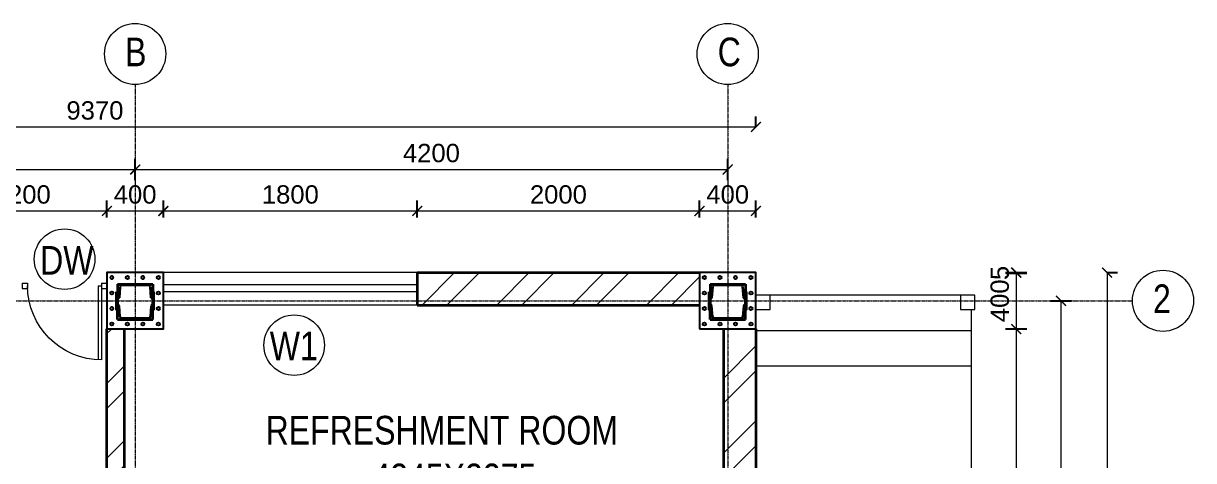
# Model space of a CAD drawing. Header units: millimetres. Extents: x 19543921 to 20171754, y -3528062 to -3222959.
# Drawn here: x 19785912 to 19794207, y -3364220 to -3361120 of the extents above; entities that cross this region are included whole.
import ezdxf

# ---------------------------------------------------------------- set-up
doc = ezdxf.new("R2010")
doc.units = ezdxf.units.MM
doc.header["$MEASUREMENT"] = 0
doc.header["$PDMODE"] = 35
doc.linetypes.add('CENTER', pattern=[2, 1.25, -0.25, 0.25, -0.25])
doc.layers.get('Defpoints').update_dxf_attribs({"color": 169})
for name, color, linetype, lineweight in [('center', 4, 'Continuous', 9), ('Dimension', 4, 'Continuous', 9), ('hatch LOW', 8, 'Continuous', 5), ('Staircase', 6, 'Continuous', 13), ('text', 142, 'Continuous', 9), ('wall', 1, 'Continuous', 35), ('Windows', 4, 'Continuous', 13)]:
    doc.layers.add(name, color=color, linetype=linetype, lineweight=lineweight)
doc.styles.add('DIM', font='arial.ttf', dxfattribs={"width": 0.8, "height": 45})
doc.styles.add('ordinary', font='arial.ttf')
doc.dimstyles.new('outer dimension', dxfattribs={"dimtxt": 130, "dimasz": 70, "dimexe": 75, "dimexo": 150, "dimgap": 50, "dimtad": 1, "dimdec": 0, "dimrnd": 5, "dimzin": 12, "dimdsep": 46, "dimtxsty": 'ordinary', "dimblk": 'ARCHTICK', "dimcen": 0.09, "dimclrd": 256, "dimclre": 256, "dimclrt": 256, "dimadec": 0, "dimazin": 3, "dimtfac": 1, "dimtdec": 0, "dimtix": 1, "dimtmove": 1, "dimatfit": 2, "dimldrblk": 'ARCHTICK', "dimfxl": 75, "dimfxlon": 1, "dimtolj": 1, "dimtzin": 12, "dimlwd": -1, "dimarcsym": 0})

# ---------------------------------------------------------------- blocks, each defined once
blk = doc.blocks.new('do')
at = {"layer": 'Windows', "linetype": 'Continuous'}
for p, q in [((99288.02, -486.03), (99285.02, -486.03)), ((99285.02, -486.03), (99285.02, -489.03)), ((99288.02, -489.03), (99285.02, -489.03)), ((99288.02, -486.03), (99288.02, -489.03)), ((99288.02, -487.53), (99288.02, -529.53, 0)), ((99290.02, -487.53), (99288.02, -487.53)), ((99290.02, -487.53), (99290.02, -529.53, 0)), ((99330.02, -486.03), (99330.02, -489.03)), ((99333.02, -486.03), (99330.02, -486.03)), ((99333.02, -489.03), (99330.02, -489.03)), ((99333.02, -486.03), (99333.02, -489.03))]:
    blk.add_line(p, q, dxfattribs=at)
blk.add_arc((99288.02, -487.53, 0), 42, 270, 0, dxfattribs=at)
blk = doc.blocks.new('c-section')
at = {"layer": 'wall'}
for p, q in [((75, 318.1), (325, 318.1)), ((75, 318.1), (75, 218.1)), ((91.8, 300.1), (85.6, 220.9)), ((296.3, 310.9), (103.7, 310.9)), ((314.4, 220.9), (308.2, 300.1)), ((325, 318.1), (325, 218.1)), ((82.4, 218.1), (75, 218.1)), ((75, 68.1), (75, 168.1)), ((82.4, 168.1), (75, 168.1)), ((325, 218.1), (317.6, 218.1)), ((325, 168.1), (317.6, 168.1)), ((325, 68.1), (325, 168.1)), ((91.8, 86), (85.6, 165.2)), ((314.4, 165.2), (308.2, 86)), ((75, 68.1), (325, 68.1)), ((296.3, 75.3), (103.7, 75.3))]:
    blk.add_line(p, q, dxfattribs=at)
at = {"layer": 'wall', "color": 2, "lineweight": -3}
blk.add_lwpolyline([(0, 0), (400, 0), (400, 400), (0, 400)], close=True, dxfattribs=at)
at = {"layer": 'wall', "linetype": 'Continuous', "ltscale": 1000}
for points in [[(68.7, 264.2), (75, 264.2), (75, 135.8), (68.7, 135.8)], [(325, 264.2), (331.3, 264.2), (331.3, 135.8), (325, 135.8)]]:
    blk.add_lwpolyline(points, close=True, dxfattribs=at)
at = {"layer": 'wall', "color": 2, "lineweight": -3}
for centre in [(35, 365), (145, 365), (255, 365), (365, 365), (35, 255), (365, 255), (35, 145), (365, 145), (35, 35), (145, 35), (255, 35), (365, 35)]:
    blk.add_circle(centre, 11, dxfattribs=at)
at = {"layer": 'wall'}
for centre, radius, start, end in [((103.7, 298.9), 12, 90, 174), ((296.3, 298.9), 12, 6, 90), ((82.4, 221.3), 3.2, 270, 354), ((82.4, 164.9), 3.2, 6, 90), ((317.6, 221.3), 3.2, 186, 270), ((317.6, 164.9), 3.2, 90, 174), ((103.7, 87.3), 12, 186, 270), ((296.3, 87.3), 12, 270, 354)]:
    blk.add_arc(centre, radius, start, end, dxfattribs=at)
blk = doc.blocks.new('*D186')
at = {"layer": 'Defpoints', "color": 0, "linetype": 'Continuous', "ltscale": 1000, "transparency": 16777216}
for p in [(19791104.5, -3362887.2), (19791104.5, -3362892.2), (19792949.8, -3362887.2)]:
    blk.add_point(p, dxfattribs=at)
at = {"layer": 'Dimension', "linetype": 'Continuous', "lineweight": -2, "ltscale": 1000, "transparency": 16777216}
for p, q in [((19792874.8, -3362887.2), (19793024.8, -3362887.2)), ((19792874.8, -3362892.2), (19793024.8, -3362892.2))]:
    blk.add_line(p, q, dxfattribs=at)
at = {"layer": 'Dimension', "ltscale": 1000, "transparency": 16777216}
blk.add_line((19792949.8, -3362892.2), (19792949.8, -3362887.2), dxfattribs=at)
at = {"layer": 'Dimension', "linetype": 'Continuous', "ltscale": 1000, "transparency": 16777216, "insert": (19792833.6, -3362889.7), "char_height": 130, "attachment_point": 5, "rotation": 90, "style": 'ordinary'}
blk.add_mtext('\\A1;5', dxfattribs=at)
blk = doc.blocks.new('_ArchTick')
at = {"color": 0, "linetype": 'ByBlock', "const_width": 0.15}
blk.add_lwpolyline([(-0.5, -0.5), (0.5, 0.5)], dxfattribs=at)
blk = doc.blocks.new('*D187')
at = {"layer": 'Defpoints', "color": 0, "linetype": 'Continuous', "ltscale": 1000, "transparency": 16777216}
for p in [(19791104.5, -3362887.2), (19791104.5, -3363287.2), (19792949.7, -3363287.2)]:
    blk.add_point(p, dxfattribs=at)
at = {"layer": 'Dimension', "linetype": 'Continuous', "lineweight": -2, "ltscale": 1000, "transparency": 16777216}
for p, q in [((19792874.7, -3362887.2), (19793024.7, -3362887.2)), ((19792874.7, -3363287.2), (19793024.7, -3363287.2))]:
    blk.add_line(p, q, dxfattribs=at)
at = {"layer": 'Dimension', "ltscale": 1000, "transparency": 16777216}
blk.add_line((19792949.7, -3362887.2), (19792949.7, -3363287.2), dxfattribs=at)
at = {"layer": 'Dimension', "linetype": 'Continuous', "ltscale": 1000, "transparency": 16777216, "xscale": 70, "yscale": 70, "zscale": 70}
for p, rotation in [((19792949.7, -3362887.2), 90), ((19792949.7, -3363287.2), 270)]:
    blk.add_blockref('_ArchTick', p, dxfattribs=dict(at, rotation=rotation))
at = {"layer": 'Dimension', "linetype": 'Continuous', "ltscale": 1000, "transparency": 16777216, "insert": (19792833.3, -3363087.2), "char_height": 130, "attachment_point": 5, "rotation": 90, "style": 'ordinary'}
blk.add_mtext('\\A1;400', dxfattribs=at)
blk = doc.blocks.new('*D188')
at = {"layer": 'Defpoints', "color": 0, "linetype": 'Continuous', "ltscale": 1000, "transparency": 16777216}
for p in [(19791104.5, -3363287.2), (19791104.5, -3367447.6), (19792949.7, -3367447.6)]:
    blk.add_point(p, dxfattribs=at)
at = {"layer": 'Dimension', "linetype": 'Continuous', "lineweight": -2, "ltscale": 1000, "transparency": 16777216}
for p, q in [((19792874.7, -3363287.2), (19793024.7, -3363287.2)), ((19792874.7, -3367447.6), (19793024.7, -3367447.6))]:
    blk.add_line(p, q, dxfattribs=at)
at = {"layer": 'Dimension', "ltscale": 1000, "transparency": 16777216}
blk.add_line((19792949.7, -3363287.2), (19792949.7, -3367447.6), dxfattribs=at)
at = {"layer": 'Dimension', "linetype": 'Continuous', "ltscale": 1000, "transparency": 16777216, "xscale": 70, "yscale": 70, "zscale": 70}
for p, rotation in [((19792949.7, -3363287.2), 90), ((19792949.7, -3367447.6), 270)]:
    blk.add_blockref('_ArchTick', p, dxfattribs=dict(at, rotation=rotation))
at = {"layer": 'Dimension', "linetype": 'Continuous', "ltscale": 1000, "transparency": 16777216, "insert": (19792833.3, -3365367.4), "char_height": 130, "attachment_point": 5, "rotation": 90, "style": 'ordinary'}
blk.add_mtext('\\A1;4160', dxfattribs=at)
blk = doc.blocks.new('*D190')
at = {"layer": 'Defpoints', "color": 0, "linetype": 'Continuous', "ltscale": 1000, "transparency": 16777216}
for p in [(19791104.5, -3363087.2), (19793267, -3363087.2), (19791104.5, -3367647.6)]:
    blk.add_point(p, dxfattribs=at)
at = {"layer": 'Dimension', "linetype": 'Continuous', "lineweight": -2, "ltscale": 1000, "transparency": 16777216}
for p, q in [((19793192, -3363087.2), (19793342, -3363087.2)), ((19793192, -3367647.6), (19793342, -3367647.6))]:
    blk.add_line(p, q, dxfattribs=at)
at = {"layer": 'Dimension', "ltscale": 1000, "transparency": 16777216}
blk.add_line((19793267, -3367647.6), (19793267, -3363087.2), dxfattribs=at)
at = {"layer": 'Dimension', "linetype": 'Continuous', "ltscale": 1000, "transparency": 16777216, "xscale": 70, "yscale": 70, "zscale": 70}
for p, rotation in [((19793267, -3363087.2), 90), ((19793267, -3367647.6), 270)]:
    blk.add_blockref('_ArchTick', p, dxfattribs=dict(at, rotation=rotation))
at = {"layer": 'Dimension', "linetype": 'Continuous', "ltscale": 1000, "transparency": 16777216, "insert": (19793150.6, -3365367.4), "char_height": 130, "attachment_point": 5, "rotation": 90, "style": 'ordinary'}
blk.add_mtext('\\A1;4560', dxfattribs=at)
blk = doc.blocks.new('*D237')
at = {"layer": 'Defpoints', "color": 0, "linetype": 'Continuous', "ltscale": 1000, "transparency": 16777216}
for p in [(19786504.4, -3362450.3), (19785304.2, -3362646.1), (19786504.4, -3362646.1)]:
    blk.add_point(p, dxfattribs=at)
at = {"layer": 'Dimension', "linetype": 'Continuous', "lineweight": -2, "ltscale": 1000, "transparency": 16777216}
for p, q in [((19785304.2, -3362496.1), (19785304.2, -3362375.3)), ((19786504.4, -3362496.1), (19786504.4, -3362375.3))]:
    blk.add_line(p, q, dxfattribs=at)
at = {"layer": 'Dimension', "ltscale": 1000, "transparency": 16777216}
blk.add_line((19785304.2, -3362450.3), (19786504.4, -3362450.3), dxfattribs=at)
at = {"layer": 'Dimension', "linetype": 'Continuous', "ltscale": 1000, "transparency": 16777216, "xscale": 70, "yscale": 70, "zscale": 70, "rotation": 180}
blk.add_blockref('_ArchTick', (19785304.2, -3362450.3), dxfattribs=at)
at = {"layer": 'Dimension', "linetype": 'Continuous', "ltscale": 1000, "transparency": 16777216, "xscale": 70, "yscale": 70, "zscale": 70}
blk.add_blockref('_ArchTick', (19786504.4, -3362450.3), dxfattribs=at)
at = {"layer": 'Dimension', "linetype": 'Continuous', "ltscale": 1000, "transparency": 16777216, "insert": (19785904.3, -3362334), "char_height": 130, "attachment_point": 5, "style": 'ordinary'}
blk.add_mtext('\\A1;1200', dxfattribs=at)
blk = doc.blocks.new('*D238')
at = {"layer": 'Defpoints', "color": 0, "linetype": 'Continuous', "ltscale": 1000, "transparency": 16777216}
for p in [(19786904.4, -3362450.3), (19786504.4, -3362646.1), (19786904.4, -3362646.1)]:
    blk.add_point(p, dxfattribs=at)
at = {"layer": 'Dimension', "linetype": 'Continuous', "lineweight": -2, "ltscale": 1000, "transparency": 16777216}
for p, q in [((19786504.4, -3362496.1), (19786504.4, -3362375.3)), ((19786904.4, -3362496.1), (19786904.4, -3362375.3))]:
    blk.add_line(p, q, dxfattribs=at)
at = {"layer": 'Dimension', "ltscale": 1000, "transparency": 16777216}
blk.add_line((19786504.4, -3362450.3), (19786904.4, -3362450.3), dxfattribs=at)
at = {"layer": 'Dimension', "linetype": 'Continuous', "ltscale": 1000, "transparency": 16777216, "xscale": 70, "yscale": 70, "zscale": 70, "rotation": 180}
blk.add_blockref('_ArchTick', (19786504.4, -3362450.3), dxfattribs=at)
at = {"layer": 'Dimension', "linetype": 'Continuous', "ltscale": 1000, "transparency": 16777216, "xscale": 70, "yscale": 70, "zscale": 70}
blk.add_blockref('_ArchTick', (19786904.4, -3362450.3), dxfattribs=at)
at = {"layer": 'Dimension', "linetype": 'Continuous', "ltscale": 1000, "transparency": 16777216, "insert": (19786704.4, -3362334), "char_height": 130, "attachment_point": 5, "style": 'ordinary'}
blk.add_mtext('\\A1;400', dxfattribs=at)
blk = doc.blocks.new('*D239')
at = {"layer": 'Defpoints', "color": 0, "linetype": 'Continuous', "ltscale": 1000, "transparency": 16777216}
for p in [(19788704.4, -3362450.3), (19786904.4, -3362646.1), (19788704.4, -3362646.1)]:
    blk.add_point(p, dxfattribs=at)
at = {"layer": 'Dimension', "linetype": 'Continuous', "lineweight": -2, "ltscale": 1000, "transparency": 16777216}
for p, q in [((19786904.4, -3362496.1), (19786904.4, -3362375.3)), ((19788704.4, -3362496.1), (19788704.4, -3362375.3))]:
    blk.add_line(p, q, dxfattribs=at)
at = {"layer": 'Dimension', "ltscale": 1000, "transparency": 16777216}
blk.add_line((19786904.4, -3362450.3), (19788704.4, -3362450.3), dxfattribs=at)
at = {"layer": 'Dimension', "linetype": 'Continuous', "ltscale": 1000, "transparency": 16777216, "xscale": 70, "yscale": 70, "zscale": 70, "rotation": 180}
blk.add_blockref('_ArchTick', (19786904.4, -3362450.3), dxfattribs=at)
at = {"layer": 'Dimension', "linetype": 'Continuous', "ltscale": 1000, "transparency": 16777216, "xscale": 70, "yscale": 70, "zscale": 70}
blk.add_blockref('_ArchTick', (19788704.4, -3362450.3), dxfattribs=at)
at = {"layer": 'Dimension', "linetype": 'Continuous', "ltscale": 1000, "transparency": 16777216, "insert": (19787804.4, -3362334), "char_height": 130, "attachment_point": 5, "style": 'ordinary'}
blk.add_mtext('\\A1;1800', dxfattribs=at)
blk = doc.blocks.new('*D240')
at = {"layer": 'Defpoints', "color": 0, "linetype": 'Continuous', "ltscale": 1000, "transparency": 16777216}
for p in [(19790704.5, -3362450.3), (19788704.4, -3362646.1), (19790704.5, -3362646.1)]:
    blk.add_point(p, dxfattribs=at)
at = {"layer": 'Dimension', "linetype": 'Continuous', "lineweight": -2, "ltscale": 1000, "transparency": 16777216}
for p, q in [((19788704.4, -3362496.1), (19788704.4, -3362375.3)), ((19790704.5, -3362496.1), (19790704.5, -3362375.3))]:
    blk.add_line(p, q, dxfattribs=at)
at = {"layer": 'Dimension', "ltscale": 1000, "transparency": 16777216}
blk.add_line((19788704.4, -3362450.3), (19790704.5, -3362450.3), dxfattribs=at)
at = {"layer": 'Dimension', "linetype": 'Continuous', "ltscale": 1000, "transparency": 16777216, "xscale": 70, "yscale": 70, "zscale": 70, "rotation": 180}
blk.add_blockref('_ArchTick', (19788704.4, -3362450.3), dxfattribs=at)
at = {"layer": 'Dimension', "linetype": 'Continuous', "ltscale": 1000, "transparency": 16777216, "xscale": 70, "yscale": 70, "zscale": 70}
blk.add_blockref('_ArchTick', (19790704.5, -3362450.3), dxfattribs=at)
at = {"layer": 'Dimension', "linetype": 'Continuous', "ltscale": 1000, "transparency": 16777216, "insert": (19789704.4, -3362334), "char_height": 130, "attachment_point": 5, "style": 'ordinary'}
blk.add_mtext('\\A1;2000', dxfattribs=at)
blk = doc.blocks.new('*D241')
at = {"layer": 'Defpoints', "color": 0, "linetype": 'Continuous', "ltscale": 1000, "transparency": 16777216}
for p in [(19791104.5, -3362450.3), (19790704.5, -3362646.1), (19791104.5, -3362646.1)]:
    blk.add_point(p, dxfattribs=at)
at = {"layer": 'Dimension', "linetype": 'Continuous', "lineweight": -2, "ltscale": 1000, "transparency": 16777216}
for p, q in [((19790704.5, -3362496.1), (19790704.5, -3362375.3)), ((19791104.5, -3362496.1), (19791104.5, -3362375.3))]:
    blk.add_line(p, q, dxfattribs=at)
at = {"layer": 'Dimension', "ltscale": 1000, "transparency": 16777216}
blk.add_line((19790704.5, -3362450.3), (19791104.5, -3362450.3), dxfattribs=at)
at = {"layer": 'Dimension', "linetype": 'Continuous', "ltscale": 1000, "transparency": 16777216, "xscale": 70, "yscale": 70, "zscale": 70, "rotation": 180}
blk.add_blockref('_ArchTick', (19790704.5, -3362450.3), dxfattribs=at)
at = {"layer": 'Dimension', "linetype": 'Continuous', "ltscale": 1000, "transparency": 16777216, "xscale": 70, "yscale": 70, "zscale": 70}
blk.add_blockref('_ArchTick', (19791104.5, -3362450.3), dxfattribs=at)
at = {"layer": 'Dimension', "linetype": 'Continuous', "ltscale": 1000, "transparency": 16777216, "insert": (19790904.5, -3362334), "char_height": 130, "attachment_point": 5, "style": 'ordinary'}
blk.add_mtext('\\A1;400', dxfattribs=at)
blk = doc.blocks.new('*D242')
at = {"layer": 'Defpoints', "color": 0, "linetype": 'Continuous', "ltscale": 1000, "transparency": 16777216}
for p in [(19786704.4, -3362156.8), (19781934.5, -3362887.2), (19786704.4, -3362887.2)]:
    blk.add_point(p, dxfattribs=at)
at = {"layer": 'Dimension', "linetype": 'Continuous', "lineweight": -2, "ltscale": 1000, "transparency": 16777216}
for p, q in [((19781934.5, -3362231.8), (19781934.5, -3362081.8)), ((19786704.4, -3362231.8), (19786704.4, -3362081.8))]:
    blk.add_line(p, q, dxfattribs=at)
at = {"layer": 'Dimension', "ltscale": 1000, "transparency": 16777216}
blk.add_line((19781934.5, -3362156.8), (19786704.4, -3362156.8), dxfattribs=at)
at = {"layer": 'Dimension', "linetype": 'Continuous', "ltscale": 1000, "transparency": 16777216, "xscale": 70, "yscale": 70, "zscale": 70, "rotation": 180}
blk.add_blockref('_ArchTick', (19781934.5, -3362156.8), dxfattribs=at)
at = {"layer": 'Dimension', "linetype": 'Continuous', "ltscale": 1000, "transparency": 16777216, "xscale": 70, "yscale": 70, "zscale": 70}
blk.add_blockref('_ArchTick', (19786704.4, -3362156.8), dxfattribs=at)
at = {"layer": 'Dimension', "linetype": 'Continuous', "ltscale": 1000, "transparency": 16777216, "insert": (19784319.4, -3362040.4), "char_height": 130, "attachment_point": 5, "style": 'ordinary'}
blk.add_mtext('\\A1;4770', dxfattribs=at)
blk = doc.blocks.new('*D243')
at = {"layer": 'Defpoints', "color": 0, "linetype": 'Continuous', "ltscale": 1000, "transparency": 16777216}
for p in [(19790904.5, -3362156.8), (19786704.4, -3362887.2), (19790904.5, -3362887.2)]:
    blk.add_point(p, dxfattribs=at)
at = {"layer": 'Dimension', "linetype": 'Continuous', "lineweight": -2, "ltscale": 1000, "transparency": 16777216}
for p, q in [((19786704.4, -3362231.8), (19786704.4, -3362081.8)), ((19790904.5, -3362231.8), (19790904.5, -3362081.8))]:
    blk.add_line(p, q, dxfattribs=at)
at = {"layer": 'Dimension', "ltscale": 1000, "transparency": 16777216}
blk.add_line((19786704.4, -3362156.8), (19790904.5, -3362156.8), dxfattribs=at)
at = {"layer": 'Dimension', "linetype": 'Continuous', "ltscale": 1000, "transparency": 16777216, "xscale": 70, "yscale": 70, "zscale": 70, "rotation": 180}
blk.add_blockref('_ArchTick', (19786704.4, -3362156.8), dxfattribs=at)
at = {"layer": 'Dimension', "linetype": 'Continuous', "ltscale": 1000, "transparency": 16777216, "xscale": 70, "yscale": 70, "zscale": 70}
blk.add_blockref('_ArchTick', (19790904.5, -3362156.8), dxfattribs=at)
at = {"layer": 'Dimension', "linetype": 'Continuous', "ltscale": 1000, "transparency": 16777216, "insert": (19788804.4, -3362040.4), "char_height": 130, "attachment_point": 5, "style": 'ordinary'}
blk.add_mtext('\\A1;4200', dxfattribs=at)
blk = doc.blocks.new('*D244')
at = {"layer": 'Defpoints', "color": 0, "linetype": 'Continuous', "ltscale": 1000, "transparency": 16777216}
for p in [(19791104.5, -3361854.8), (19781734.5, -3362887.2), (19791104.5, -3362887.2)]:
    blk.add_point(p, dxfattribs=at)
at = {"layer": 'Dimension', "lineweight": -2, "ltscale": 1000, "transparency": 16777216}
for p, q in [((19781734.5, -3361856.3), (19781734.5, -3361779.8)), ((19791104.5, -3361856.3), (19791104.5, -3361779.8))]:
    blk.add_line(p, q, dxfattribs=at)
at = {"layer": 'Dimension', "ltscale": 1000, "transparency": 16777216}
blk.add_line((19781734.5, -3361854.8), (19791104.5, -3361854.8), dxfattribs=at)
at = {"layer": 'Dimension', "linetype": 'Continuous', "ltscale": 1000, "transparency": 16777216, "xscale": 70, "yscale": 70, "zscale": 70, "rotation": 180}
blk.add_blockref('_ArchTick', (19781734.5, -3361854.8), dxfattribs=at)
at = {"layer": 'Dimension', "linetype": 'Continuous', "ltscale": 1000, "transparency": 16777216, "xscale": 70, "yscale": 70, "zscale": 70}
blk.add_blockref('_ArchTick', (19791104.5, -3361854.8), dxfattribs=at)
at = {"layer": 'Dimension', "linetype": 'Continuous', "ltscale": 1000, "transparency": 16777216, "insert": (19786419.5, -3361738.4), "char_height": 130, "attachment_point": 5, "style": 'ordinary'}
blk.add_mtext('\\A1;9370', dxfattribs=at)
blk = doc.blocks.new('*D247')
at = {"layer": 'Defpoints', "color": 0, "linetype": 'Continuous', "ltscale": 1000, "transparency": 16777216}
for p in [(19791104.5, -3362887.2), (19791104.5, -3367847.6), (19793593.2, -3367847.6)]:
    blk.add_point(p, dxfattribs=at)
at = {"layer": 'Dimension', "lineweight": -2, "ltscale": 1000, "transparency": 16777216}
for p, q in [((19793591.7, -3362887.2), (19793668.2, -3362887.2)), ((19793591.7, -3367847.6), (19793668.2, -3367847.6))]:
    blk.add_line(p, q, dxfattribs=at)
at = {"layer": 'Dimension', "ltscale": 1000, "transparency": 16777216}
blk.add_line((19793593.2, -3362887.2), (19793593.2, -3367847.6), dxfattribs=at)
at = {"layer": 'Dimension', "linetype": 'Continuous', "ltscale": 1000, "transparency": 16777216, "xscale": 70, "yscale": 70, "zscale": 70}
for p, rotation in [((19793593.2, -3362887.2), 90), ((19793593.2, -3367847.6), 270)]:
    blk.add_blockref('_ArchTick', p, dxfattribs=dict(at, rotation=rotation))
at = {"layer": 'Dimension', "linetype": 'Continuous', "ltscale": 1000, "transparency": 16777216, "insert": (19793476.8, -3365367.4), "char_height": 130, "attachment_point": 5, "rotation": 90, "style": 'ordinary'}
blk.add_mtext('\\A1;4960', dxfattribs=at)

msp = doc.modelspace()

# ---------------------------------------------------------------- hatches: boundary and pattern name
at = {"layer": 'hatch LOW', "linetype": 'Continuous', "ltscale": 1000}
h = msp.add_hatch(dxfattribs=at)
h.set_pattern_fill('ANSI32', color=0, scale=1000)
h.set_pattern_definition([(45, (-230, 5), (-265.165043, 265.165043), []), (45, (-53.22, 5), (-265.165043, 265.165043), [])])
h.paths.add_polyline_path([(19790704.5, -3362887.2), (19788704.4, -3362887.2), (19788704.4, -3363117.2), (19790704.5, -3363117.2)])
h = msp.add_hatch(dxfattribs=at)
h.set_pattern_fill('ANSI32', color=0, scale=1000)
h.set_pattern_definition([(45, (146344.92, -188502.43), (-265.165043, 265.165043), []), (45, (146521.7, -188502.43), (-265.165043, 265.165043), [])])
h.paths.add_polyline_path([(19786629.4, -3363292.2), (19786504.4, -3363292.2), (19786504.4, -3365517.6), (19786754.4, -3365517.6), (19786754.4, -3365287.6), (19786629.4, -3365287.6)])
h = msp.add_hatch(dxfattribs=at)
h.set_pattern_fill('ANSI32', color=0, scale=1000)
h.set_pattern_definition([(45, (-230, 0), (-265.165043, 265.165043), []), (45, (-53.22, 0), (-265.165043, 265.165043), [])])
h.paths.add_polyline_path([(19791104.5, -3363287.2), (19790874.5, -3363287.2), (19790874.5, -3367447.6), (19791104.5, -3367447.6)])

# ---------------------------------------------------------------- linework, layer by layer
at = {"layer": 'center', "color": 251, "linetype": 'CENTER', "ltscale": 5}
for p, q in [((19786704.4, -3361553.9), (19786704.4, -3369514.1)), ((19790904.5, -3361553.9), (19790904.5, -3369514.1)), ((19779910.4, -3363087.2), (19793773.2, -3363087.2))]:
    msp.add_line(p, q, dxfattribs=at)
at = {"layer": 'Staircase', "ltscale": 7}
for p, q in [((19792555.2, -3363048), (19791204.5, -3363048)), ((19792630.2, -3363147.9), (19792630.2, -3364642.6)), ((19791104.5, -3363298), (19792630.2, -3363298)), ((19791104.5, -3363548), (19792630.2, -3363548))]:
    msp.add_line(p, q, dxfattribs=at)
for points in [[(19791104.5, -3363148), (19791204.5, -3363148), (19791204.5, -3363048), (19791104.5, -3363048)], [(19792555.2, -3363148), (19792655.2, -3363148), (19792655.2, -3363048), (19792555.2, -3363048)]]:
    msp.add_lwpolyline(points, close=True, dxfattribs=at)
at = {"layer": 'text'}
for centre in [(19786704.4, -3361337.1), (19790904.5, -3361337.1), (19793990, -3363087.2)]:
    msp.add_circle(centre, 216.8, dxfattribs=at)
at = {"layer": 'text', "ltscale": 7}
for centre in [(19786204.2, -3362792.2), (19787831.5, -3363402.2)]:
    msp.add_circle(centre, 214.6, dxfattribs=at)
at = {"layer": 'wall', "linetype": 'Continuous', "ltscale": 1000}
for p, q in [((19788704.4, -3362887.2), (19790704.5, -3362887.2)), ((19788704.4, -3362887.2), (19788704.4, -3363117.2)), ((19788704.4, -3363117.2), (19790704.5, -3363117.2)), ((19786504.4, -3365517.6), (19786504.4, -3363287.2)), ((19786629.4, -3365287.6), (19786629.4, -3363287.2)), ((19790874.5, -3363287.2), (19790874.5, -3365392.6))]:
    msp.add_line(p, q, dxfattribs=at)
at = {"layer": 'wall', "ltscale": 7}
msp.add_line((19791104.5, -3363287.2), (19791104.5, -3364692.6), dxfattribs=at)
at = {"layer": 'Windows', "linetype": 'Continuous', "ltscale": 1000}
for p, q in [((19788704.4, -3362887.2), (19786904.4, -3362887.2)), ((19788704.4, -3363117.2), (19786904.4, -3363117.2))]:
    msp.add_line(p, q, dxfattribs=at)
at = {"layer": 'Windows', "ltscale": 7}
for p, q in [((19788704.4, -3362973.7), (19786904.4, -3362973.7)), ((19788704.4, -3363024.5), (19786904.4, -3363024.5))]:
    msp.add_line(p, q, dxfattribs=at)

# ---------------------------------------------------------------- block references
at = {"layer": 'wall', "linetype": 'Continuous'}
for p in [(19786504.4, -3363287.2), (19790704.5, -3363287.2)]:
    msp.add_blockref('c-section', p, dxfattribs=at)
at = {"layer": 'Windows', "ltscale": 7, "xscale": -12.5019531244292, "yscale": 12.5019531244292, "zscale": 12.5019531244292}
msp.add_blockref('do', (21027761, -3356885.9, 0), dxfattribs=at)

# ---------------------------------------------------------------- texts
at = {"layer": 'text', "ltscale": 7, "char_height": 203.2, "attachment_point": 1, "style": 'DIM'}
for s, width, heights, insert in [('DW', 12.632, [0], (19786031.2, -3362698.7)), ('W1', 741.821, [0], (19787658.5, -3363305.3)), ('REFRESHMENT ROOM\\P            4245X2275', 5729.704, [1728.3], (19787629, -3363903.1))]:
    msp.add_mtext_dynamic_manual_height_columns(s, width=width, gutter_width=40, heights=heights, dxfattribs=dict(at, insert=insert))
at = {"layer": 'text', "style": 'DIM', "width": 0.8}
for tag, p in [('B', (19786633.4, -3361424.3)), ('C', (19790833.5, -3361424.3)), ('2', (19793919, -3363174.4))]:
    msp.add_attdef(tag, p, 'A', height=203.2, dxfattribs=at)

# ---------------------------------------------------------------- dimensions: what is measured, and where the dimension line sits
at = {"layer": 'Dimension', "linetype": 'Continuous', "ltscale": 1000}
dim = msp.add_linear_dim(base=(19791104.5, -3361854.8), p1=(19781734.5, -3362887.2), p2=(19791104.5, -3362887.2), dimstyle='outer dimension', override={"dimfxl": 1.5, "dimarcsym": 1}, dxfattribs=at)
dim.commit()
dim.dimension.update_dxf_attribs({"geometry": '*D244', "text_midpoint": (19786419.5, -3361738.4)})
for base, p1, p2, picture, middle in [((19786704.4, -3362156.8), (19781934.5, -3362887.2), (19786704.4, -3362887.2), '*D242', (19784319.4, -3362040.4)), ((19790904.5, -3362156.8), (19786704.4, -3362887.2), (19790904.5, -3362887.2), '*D243', (19788804.4, -3362040.4)), ((19786504.4, -3362450.3), (19785304.2, -3362646.1), (19786504.4, -3362646.1), '*D237', (19785904.3, -3362334)), ((19786904.4, -3362450.3), (19786504.4, -3362646.1), (19786904.4, -3362646.1), '*D238', (19786704.4, -3362334)), ((19788704.4, -3362450.3), (19786904.4, -3362646.1), (19788704.4, -3362646.1), '*D239', (19787804.4, -3362334)), ((19790704.5, -3362450.3), (19788704.4, -3362646.1), (19790704.5, -3362646.1), '*D240', (19789704.4, -3362334)), ((19791104.5, -3362450.3), (19790704.5, -3362646.1), (19791104.5, -3362646.1), '*D241', (19790904.5, -3362334))]:
    dim = msp.add_linear_dim(base=base, p1=p1, p2=p2, dimstyle='outer dimension', dxfattribs=at)
    dim.commit()
    dim.dimension.update_dxf_attribs({"geometry": picture, "text_midpoint": middle})
for base, p1, p2, picture, middle in [((19792949.8, -3362887.2), (19791104.5, -3362892.2), (19791104.5, -3362887.2), '*D186', (19792833.6, -3362889.7)), ((19792949.7, -3363287.2), (19791104.5, -3362887.2), (19791104.5, -3363287.2), '*D187', (19792833.3, -3363087.2)), ((19793267, -3363087.2), (19791104.5, -3367647.6), (19791104.5, -3363087.2), '*D190', (19793150.6, -3365367.4)), ((19792949.7, -3367447.6), (19791104.5, -3363287.2), (19791104.5, -3367447.6), '*D188', (19792833.3, -3365367.4))]:
    dim = msp.add_linear_dim(base=base, p1=p1, p2=p2, angle=90, dimstyle='outer dimension', dxfattribs=at)
    dim.commit()
    dim.dimension.update_dxf_attribs({"geometry": picture, "text_midpoint": middle})
dim = msp.add_linear_dim(base=(19793593.2, -3367847.6), p1=(19791104.5, -3362887.2), p2=(19791104.5, -3367847.6), angle=90, dimstyle='outer dimension', override={"dimfxl": 1.5, "dimarcsym": 1}, dxfattribs=at)
dim.commit()
dim.dimension.update_dxf_attribs({"geometry": '*D247', "text_midpoint": (19793476.8, -3365367.4)})

doc.saveas('drawing.dxf')
